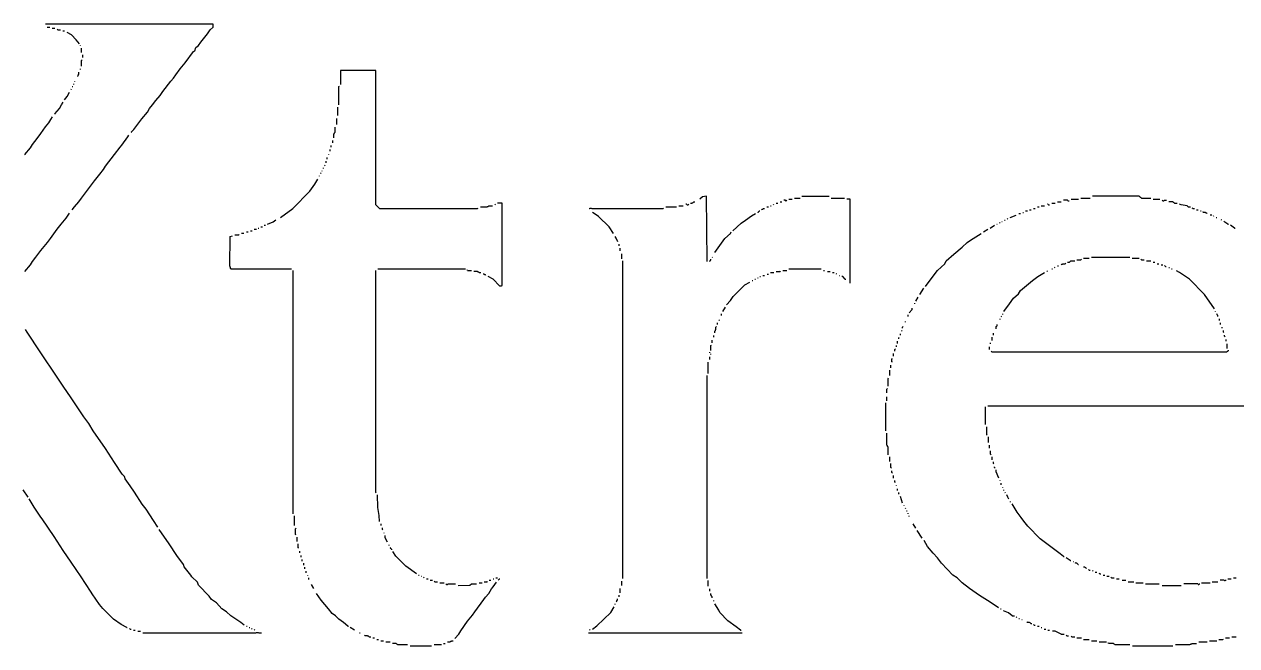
# Model space of a CAD drawing. Header units: inches. Extents: x 0.1 to 9.75, y 0.02 to 4.75.
# Drawn here: x 3.361 to 6.385, y 0.017 to 1.567 of the extents above; entities that cross this region are included whole.
import ezdxf

# ---------------------------------------------------------------- set-up
doc = ezdxf.new("R2010")
doc.units = ezdxf.units.IN
doc.header["$MEASUREMENT"] = 0
doc.layers.add('PFV', color=179, linetype='Continuous')

msp = doc.modelspace()

# ---------------------------------------------------------------- linework, layer by layer
at = {"layer": 'PFV', "color": 1}
for p, q in [((3.831944, 1.566667), (3.413889, 1.566667)), ((3.418056, 1.559722), (3.425, 1.559722)), ((3.430556, 1.556944), (3.4375, 1.556944)), ((3.444444, 1.552778), (3.443056, 1.554167)), ((3.444444, 1.552778), (3.451389, 1.552778)), ((3.456944, 1.55), (3.461111, 1.55)), ((3.479167, 1.540278), (3.468056, 1.545833)), ((3.801389, 1.522222), (3.818056, 1.543056)), ((3.818056, 1.543056), (3.825, 1.552778)), ((3.825, 1.552778), (3.831944, 1.559722)), ((3.831944, 1.559722), (3.831944, 1.566667)), ((3.490278, 1.527778), (3.479167, 1.540278)), ((3.498611, 1.518056), (3.490278, 1.527778)), ((3.501389, 1.5125), (3.501389, 1.513889)), ((3.788889, 1.508333), (3.795833, 1.513889)), ((3.795833, 1.513889), (3.801389, 1.522222)), ((3.504167, 1.495833), (3.504167, 1.506944)), ((3.506944, 1.483333), (3.506944, 1.490278)), ((3.7625, 1.470833), (3.783333, 1.498611)), ((3.783333, 1.498611), (3.786111, 1.5)), ((3.786111, 1.5), (3.788889, 1.508333)), ((3.501389, 1.454167), (3.501389, 1.455556)), ((3.504167, 1.476389), (3.505556, 1.477778)), ((3.504167, 1.4625), (3.504167, 1.476389)), ((3.738889, 1.440278), (3.75, 1.455556)), ((3.75, 1.455556), (3.7625, 1.470833)), ((4.2375, 1.451389), (4.15, 1.451389)), ((4.15, 1.451389), (4.15, 1.416667)), ((4.2375, 1.116667), (4.2375, 1.451389)), ((3.4875, 1.423611), (3.4875, 1.425)), ((3.494444, 1.4375), (3.495833, 1.438889)), ((3.494444, 1.436111), (3.494444, 1.4375)), ((3.495833, 1.440278), (3.497222, 1.441667)), ((3.495833, 1.438889), (3.495833, 1.440278)), ((3.497222, 1.441667), (3.497222, 1.447222)), ((3.706944, 1.398611), (3.726389, 1.425)), ((3.726389, 1.425), (3.733333, 1.431944)), ((3.733333, 1.431944), (3.738889, 1.440278)), ((3.468056, 1.386111), (3.473611, 1.397222)), ((3.477778, 1.404167), (3.479167, 1.405556)), ((3.480556, 1.411111), (3.481944, 1.411111)), ((3.484722, 1.416667), (3.484722, 1.418056)), ((3.7, 1.388889), (3.706944, 1.398611)), ((4.145833, 1.411111), (4.147222, 1.4125)), ((4.145833, 1.365278), (4.145833, 1.411111)), ((3.448611, 1.356944), (3.454167, 1.365278)), ((3.454167, 1.365278), (3.458333, 1.372222)), ((3.461111, 1.377778), (3.468056, 1.386111)), ((3.673611, 1.356944), (3.680556, 1.365278)), ((3.680556, 1.365278), (3.688889, 1.376389)), ((3.688889, 1.376389), (3.7, 1.388889)), ((3.427778, 1.329167), (3.431944, 1.336111)), ((3.4375, 1.343056), (3.448611, 1.356944)), ((3.4375, 1.343056), (3.438889, 1.344444)), ((3.641667, 1.313889), (3.654167, 1.330556)), ((3.654167, 1.330556), (3.668056, 1.347222)), ((3.668056, 1.347222), (3.673611, 1.356944)), ((4.140278, 1.316667), (4.140278, 1.331944)), ((4.143056, 1.338889), (4.143056, 1.359722)), ((3.402778, 1.294444), (3.413889, 1.311111)), ((3.413889, 1.311111), (3.422222, 1.320833)), ((3.422222, 1.320833), (3.427778, 1.329167)), ((3.627778, 1.297222), (3.634722, 1.304167)), ((3.634722, 1.304167), (3.641667, 1.313889)), ((4.136111, 1.297222), (4.136111, 1.309722)), ((3.381944, 1.266667), (3.393056, 1.281944)), ((3.393056, 1.281944), (3.402778, 1.294444)), ((3.604167, 1.265278), (3.619444, 1.286111)), ((3.619444, 1.286111), (3.622222, 1.290278)), ((3.627778, 1.297222), (3.629167, 1.298611)), ((4.130556, 1.270833), (4.130556, 1.276389)), ((4.133333, 1.293056), (4.134722, 1.294444)), ((4.133333, 1.283333), (4.133333, 1.293056)), ((4.134722, 1.295833), (4.136111, 1.297222)), ((4.134722, 1.294444), (4.134722, 1.295833)), ((3.3625, 1.241667), (3.376389, 1.258333)), ((3.3625, 1.241667), (3.363889, 1.243056)), ((3.376389, 1.258333), (3.381944, 1.266667)), ((3.563889, 1.2125), (3.586111, 1.241667)), ((3.586111, 1.241667), (3.6, 1.259722)), ((3.6, 1.259722), (3.604167, 1.265278)), ((4.120833, 1.241667), (4.120833, 1.243056)), ((4.123611, 1.25), (4.123611, 1.254167)), ((4.126389, 1.259722), (4.126389, 1.263889)), ((3.558333, 1.204167), (3.563889, 1.2125)), ((4.109722, 1.213889), (4.111111, 1.215278)), ((4.113889, 1.220833), (4.113889, 1.225)), ((4.116667, 1.230556), (4.116667, 1.234722)), ((3.536111, 1.176389), (3.55, 1.193056)), ((3.55, 1.193056), (3.558333, 1.204167)), ((4.086111, 1.168056), (4.093056, 1.180556)), ((4.097222, 1.1875), (4.097222, 1.188889)), ((4.1, 1.194444), (4.101389, 1.195833)), ((4.104167, 1.2), (4.104167, 1.201389)), ((4.106944, 1.206944), (4.106944, 1.208333)), ((3.511111, 1.143056), (3.536111, 1.176389)), ((4.030556, 1.106944), (4.073611, 1.15)), ((4.073611, 1.15), (4.086111, 1.168056)), ((3.486111, 1.111111), (3.497222, 1.123611)), ((3.497222, 1.123611), (3.504167, 1.133333)), ((3.504167, 1.133333), (3.511111, 1.143056)), ((4.552778, 1.120833), (4.541667, 1.120833)), ((4.552778, 0.915278), (4.552778, 1.120833)), ((5.022222, 1.120833), (5.026389, 1.120833)), ((5.026389, 1.120833), (5.027778, 1.122222)), ((5.027778, 1.122222), (5.029167, 1.122222)), ((5.029167, 1.122222), (5.030556, 1.123611)), ((5.030556, 1.123611), (5.033333, 1.123611)), ((5.052778, 1.136111), (5.045833, 1.130556)), ((5.0625, 1.1375), (5.052778, 1.136111)), ((5.063889, 0.975), (5.0625, 1.1375)), ((5.236111, 1.120833), (5.240278, 1.120833)), ((5.245833, 1.123611), (5.25, 1.123611)), ((5.259722, 1.127778), (5.255556, 1.127778)), ((5.259722, 1.126389), (5.259722, 1.127778)), ((5.259722, 1.126389), (5.261111, 1.126389)), ((5.261111, 1.126389), (5.2625, 1.127778)), ((5.268056, 1.130556), (5.276389, 1.130556)), ((5.281944, 1.133333), (5.295833, 1.133333)), ((5.3, 1.1375), (5.368056, 1.1375)), ((5.373611, 1.133333), (5.406944, 1.133333)), ((5.420833, 1.130556), (5.4125, 1.130556)), ((5.420833, 0.920833), (5.420833, 1.130556)), ((5.923611, 1.120833), (5.931944, 1.120833)), ((5.9375, 1.123611), (5.947222, 1.123611)), ((5.9625, 1.127778), (5.952778, 1.127778)), ((5.963889, 1.126389), (5.9625, 1.127778)), ((5.963889, 1.126389), (5.966667, 1.126389)), ((5.972222, 1.130556), (5.990278, 1.130556)), ((5.995833, 1.133333), (6.019444, 1.133333)), ((6.141667, 1.1375), (6.025, 1.1375)), ((6.143056, 1.136111), (6.141667, 1.1375)), ((6.144444, 1.134722), (6.143056, 1.136111)), ((6.145833, 1.134722), (6.144444, 1.134722)), ((6.147222, 1.133333), (6.145833, 1.134722)), ((6.147222, 1.133333), (6.170833, 1.133333)), ((6.176389, 1.130556), (6.193056, 1.130556)), ((6.2, 1.126389), (6.198611, 1.127778)), ((6.2, 1.126389), (6.202778, 1.126389)), ((6.202778, 1.126389), (6.204167, 1.127778)), ((6.204167, 1.127778), (6.209722, 1.127778)), ((6.225, 1.123611), (6.215278, 1.123611)), ((6.226389, 1.122222), (6.225, 1.123611)), ((6.227778, 1.122222), (6.226389, 1.122222)), ((6.229167, 1.120833), (6.227778, 1.122222)), ((6.229167, 1.120833), (6.236111, 1.120833)), ((3.465278, 1.083333), (3.473611, 1.095833)), ((3.480556, 1.104167), (3.486111, 1.111111)), ((4, 1.084722), (4.030556, 1.106944)), ((4.247222, 1.106944), (4.2375, 1.116667)), ((4.247222, 1.106944), (4.491667, 1.106944)), ((4.491667, 1.106944), (4.493056, 1.108333)), ((4.498611, 1.111111), (4.515278, 1.111111)), ((4.515278, 1.111111), (4.516667, 1.1125)), ((4.516667, 1.1125), (4.518056, 1.1125)), ((4.518056, 1.1125), (4.519444, 1.113889)), ((4.519444, 1.113889), (4.529167, 1.113889)), ((4.534722, 1.116667), (4.536111, 1.118056)), ((4.769444, 1.106944), (4.770833, 1.106944)), ((4.770833, 1.106944), (4.772222, 1.108333)), ((4.772222, 1.108333), (4.775, 1.108333)), ((4.775, 1.108333), (4.776389, 1.106944)), ((4.776389, 1.106944), (4.954167, 1.106944)), ((4.784722, 1.093056), (4.777778, 1.097222)), ((4.793056, 1.0875), (4.784722, 1.093056)), ((4.954167, 1.106944), (4.955556, 1.108333)), ((4.961111, 1.111111), (4.9875, 1.111111)), ((4.993056, 1.113889), (5.004167, 1.113889)), ((5.0125, 1.118056), (5.011111, 1.118056)), ((5.013889, 1.116667), (5.0125, 1.118056)), ((5.013889, 1.116667), (5.016667, 1.116667)), ((5.016667, 1.116667), (5.018056, 1.118056)), ((5.159722, 1.077778), (5.175, 1.088889)), ((5.175, 1.088889), (5.184722, 1.094444)), ((5.190278, 1.097222), (5.191667, 1.098611)), ((5.191667, 1.098611), (5.193056, 1.098611)), ((5.193056, 1.1), (5.194444, 1.101389)), ((5.193056, 1.098611), (5.193056, 1.1)), ((5.194444, 1.101389), (5.195833, 1.101389)), ((5.2, 1.104167), (5.201389, 1.105556)), ((5.201389, 1.105556), (5.202778, 1.105556)), ((5.202778, 1.105556), (5.204167, 1.106944)), ((5.204167, 1.106944), (5.206944, 1.106944)), ((5.2125, 1.111111), (5.216667, 1.111111)), ((5.222222, 1.113889), (5.223611, 1.113889)), ((5.229167, 1.116667), (5.230556, 1.118056)), ((5.819444, 1.084722), (5.834722, 1.090278)), ((5.841667, 1.094444), (5.845833, 1.094444)), ((5.851389, 1.097222), (5.852778, 1.097222)), ((5.858333, 1.101389), (5.8625, 1.101389)), ((5.868056, 1.104167), (5.872222, 1.104167)), ((5.877778, 1.106944), (5.881944, 1.106944)), ((5.8875, 1.111111), (5.891667, 1.111111)), ((5.897222, 1.113889), (5.905556, 1.113889)), ((5.913889, 1.118056), (5.9125, 1.118056)), ((5.915278, 1.116667), (5.913889, 1.118056)), ((5.915278, 1.116667), (5.918056, 1.116667)), ((6.245833, 1.116667), (6.241667, 1.118056)), ((6.261111, 1.113889), (6.245833, 1.116667)), ((6.263889, 1.111111), (6.261111, 1.113889)), ((6.263889, 1.111111), (6.269444, 1.111111)), ((6.275, 1.106944), (6.273611, 1.108333)), ((6.275, 1.106944), (6.279167, 1.106944)), ((6.284722, 1.104167), (6.288889, 1.104167)), ((6.294444, 1.101389), (6.295833, 1.101389)), ((6.301389, 1.097222), (6.3, 1.098611)), ((6.306944, 1.097222), (6.301389, 1.097222)), ((6.308333, 1.095833), (6.306944, 1.097222)), ((6.309722, 1.095833), (6.308333, 1.095833)), ((6.311111, 1.094444), (6.309722, 1.095833)), ((6.318056, 1.091667), (6.322222, 1.091667)), ((6.327778, 1.0875), (6.326389, 1.088889)), ((3.443056, 1.055556), (3.452778, 1.068056)), ((3.452778, 1.068056), (3.465278, 1.083333)), ((3.944444, 1.058333), (3.945833, 1.058333)), ((3.951389, 1.061111), (3.955556, 1.061111)), ((3.959722, 1.065278), (3.9625, 1.065278)), ((3.968056, 1.068056), (3.981944, 1.073611)), ((3.981944, 1.073611), (3.988889, 1.079167)), ((4.819444, 1.061111), (4.793056, 1.0875)), ((4.830556, 1.044444), (4.819444, 1.061111)), ((5.127778, 1.051389), (5.148611, 1.070833)), ((5.148611, 1.070833), (5.159722, 1.077778)), ((5.769444, 1.058333), (5.780556, 1.065278)), ((5.786111, 1.068056), (5.7875, 1.068056)), ((5.793056, 1.070833), (5.794444, 1.072222)), ((5.798611, 1.075), (5.8, 1.075)), ((5.805556, 1.077778), (5.806944, 1.077778)), ((5.8125, 1.080556), (5.813889, 1.081944)), ((6.333333, 1.084722), (6.334722, 1.084722)), ((6.347222, 1.077778), (6.345833, 1.079167)), ((6.3625, 1.068056), (6.352778, 1.075)), ((6.3625, 1.068056), (6.363889, 1.068056)), ((6.379167, 1.058333), (6.369444, 1.065278)), ((6.379167, 1.058333), (6.380556, 1.058333)), ((3.419444, 1.022222), (3.426389, 1.031944)), ((3.426389, 1.031944), (3.438889, 1.05)), ((3.438889, 1.05), (3.443056, 1.055556)), ((3.873611, 0.963889), (3.875, 1.0375)), ((3.875, 1.0375), (3.880556, 1.038889)), ((3.886111, 1.041667), (3.895833, 1.041667)), ((3.895833, 1.041667), (3.897222, 1.043056)), ((3.902778, 1.045833), (3.908333, 1.045833)), ((3.915278, 1.048611), (3.919444, 1.048611)), ((3.925, 1.051389), (3.929167, 1.051389)), ((3.934722, 1.055556), (3.940278, 1.055556)), ((4.8375, 1.033333), (4.834722, 1.0375)), ((4.841667, 1.023611), (4.8375, 1.033333)), ((5.095833, 1.015278), (5.108333, 1.031944)), ((5.108333, 1.031944), (5.122222, 1.044444)), ((5.122222, 1.044444), (5.123611, 1.048611)), ((5.720833, 1.027778), (5.747222, 1.044444)), ((5.752778, 1.048611), (5.763889, 1.055556)), ((3.390278, 0.986111), (3.402778, 1.002778)), ((3.402778, 1.002778), (3.419444, 1.022222)), ((4.844444, 1.013889), (4.844444, 1.018056)), ((4.847222, 1.001389), (4.847222, 1.008333)), ((5.083333, 0.997222), (5.095833, 1.015278)), ((5.679167, 0.993056), (5.7, 1.011111)), ((5.7, 1.011111), (5.7125, 1.022222)), ((5.7125, 1.022222), (5.720833, 1.027778)), ((3.376389, 0.966667), (3.381944, 0.975)), ((3.381944, 0.975), (3.390278, 0.986111)), ((4.851389, 0.981944), (4.851389, 0.994444)), ((4.854167, 0.184722), (4.854167, 0.976389)), ((5.070833, 0.976389), (5.072222, 0.977778)), ((5.070833, 0.975), (5.070833, 0.976389)), ((5.072222, 0.977778), (5.073611, 0.979167)), ((5.073611, 0.979167), (5.073611, 0.980556)), ((5.076389, 0.984722), (5.077778, 0.986111)), ((5.638889, 0.952778), (5.656944, 0.969444)), ((5.656944, 0.969444), (5.659722, 0.976389)), ((5.659722, 0.976389), (5.679167, 0.993056)), ((5.947222, 0.966667), (5.948611, 0.968056)), ((5.948611, 0.968056), (5.95, 0.968056)), ((5.95, 0.968056), (5.951389, 0.969444)), ((5.951389, 0.969444), (5.956944, 0.969444)), ((5.956944, 0.969444), (5.958333, 0.970833)), ((5.9625, 0.973611), (5.968056, 0.973611)), ((5.968056, 0.973611), (5.969444, 0.975)), ((5.969444, 0.975), (5.970833, 0.976389)), ((5.970833, 0.976389), (5.980556, 0.976389)), ((5.986111, 0.979167), (5.995833, 0.979167)), ((5.995833, 0.979167), (5.997222, 0.980556)), ((6.002778, 0.983333), (6.016667, 0.983333)), ((6.022222, 0.986111), (6.118056, 0.986111)), ((6.123611, 0.983333), (6.141667, 0.983333)), ((6.147222, 0.979167), (6.145833, 0.980556)), ((6.147222, 0.979167), (6.154167, 0.979167)), ((6.159722, 0.976389), (6.170833, 0.976389)), ((6.176389, 0.973611), (6.180556, 0.973611)), ((6.186111, 0.969444), (6.190278, 0.969444)), ((3.3625, 0.95), (3.376389, 0.966667)), ((3.3625, 0.95), (3.363889, 0.951389)), ((3.876389, 0.956944), (3.873611, 0.963889)), ((3.876389, 0.956944), (3.875, 0.958333)), ((3.876389, 0.956944), (4.027778, 0.956944)), ((4.031944, 0.345833), (4.031944, 0.952778)), ((4.2375, 0.398611), (4.2375, 0.952778)), ((4.243056, 0.956944), (4.461111, 0.956944)), ((4.466667, 0.952778), (4.465278, 0.954167)), ((4.466667, 0.952778), (4.476389, 0.952778)), ((4.491667, 0.95), (4.481944, 0.95)), ((4.493056, 0.948611), (4.491667, 0.95)), ((4.494444, 0.948611), (4.493056, 0.948611)), ((4.495833, 0.947222), (4.494444, 0.948611)), ((4.495833, 0.947222), (4.5, 0.947222)), ((4.508333, 0.943056), (4.505556, 0.943056)), ((4.509722, 0.941667), (4.508333, 0.943056)), ((4.511111, 0.941667), (4.509722, 0.941667)), ((4.5125, 0.940278), (4.511111, 0.941667)), ((4.530556, 0.930556), (4.518056, 0.9375)), ((5.195833, 0.9375), (5.197222, 0.9375)), ((5.202778, 0.940278), (5.206944, 0.940278)), ((5.213889, 0.943056), (5.216667, 0.943056)), ((5.222222, 0.947222), (5.230556, 0.947222)), ((5.236111, 0.95), (5.245833, 0.95)), ((5.245833, 0.95), (5.247222, 0.951389)), ((5.252778, 0.952778), (5.2625, 0.952778)), ((5.268056, 0.956944), (5.348611, 0.956944)), ((5.354167, 0.952778), (5.356944, 0.952778)), ((5.363889, 0.95), (5.370833, 0.95)), ((5.376389, 0.947222), (5.380556, 0.947222)), ((5.3875, 0.943056), (5.386111, 0.944444)), ((5.393056, 0.940278), (5.394444, 0.940278)), ((5.402778, 0.9375), (5.4, 0.9375)), ((5.408333, 0.930556), (5.402778, 0.9375)), ((5.625, 0.934722), (5.638889, 0.952778)), ((5.875, 0.927778), (5.888889, 0.9375)), ((5.888889, 0.9375), (5.905556, 0.947222)), ((5.911111, 0.95), (5.9125, 0.951389)), ((5.923611, 0.956944), (5.925, 0.956944)), ((5.930556, 0.959722), (5.931944, 0.961111)), ((5.9375, 0.963889), (5.940278, 0.963889)), ((6.195833, 0.966667), (6.2, 0.966667)), ((6.205556, 0.963889), (6.204167, 0.963889)), ((6.206944, 0.9625), (6.205556, 0.963889)), ((6.206944, 0.9625), (6.208333, 0.9625)), ((6.215278, 0.959722), (6.216667, 0.959722)), ((6.222222, 0.956944), (6.223611, 0.956944)), ((6.241667, 0.947222), (6.234722, 0.951389)), ((6.266667, 0.930556), (6.241667, 0.947222)), ((4.545833, 0.913889), (4.530556, 0.930556)), ((4.545833, 0.913889), (4.551389, 0.913889)), ((4.551389, 0.913889), (4.552778, 0.915278)), ((5.129167, 0.8875), (5.158333, 0.916667)), ((5.158333, 0.916667), (5.170833, 0.923611)), ((5.176389, 0.927778), (5.177778, 0.927778)), ((5.183333, 0.930556), (5.184722, 0.930556)), ((5.190278, 0.933333), (5.191667, 0.934722)), ((5.408333, 0.930556), (5.406944, 0.931944)), ((5.408333, 0.930556), (5.409722, 0.930556)), ((5.594444, 0.893056), (5.604167, 0.908333)), ((5.608333, 0.9125), (5.625, 0.934722)), ((5.845833, 0.902778), (5.875, 0.927778)), ((6.304167, 0.893056), (6.266667, 0.930556)), ((5.1125, 0.866667), (5.122222, 0.877778)), ((5.122222, 0.877778), (5.129167, 0.8875)), ((5.584722, 0.876389), (5.590278, 0.886111)), ((5.818056, 0.869444), (5.827778, 0.883333)), ((5.827778, 0.883333), (5.840278, 0.894444)), ((5.840278, 0.894444), (5.845833, 0.902778)), ((6.329167, 0.856944), (6.304167, 0.893056)), ((5.102778, 0.85), (5.109722, 0.861111)), ((5.568056, 0.847222), (5.575, 0.855556)), ((5.575, 0.855556), (5.575, 0.858333)), ((5.581944, 0.869444), (5.581944, 0.870833)), ((5.804167, 0.85), (5.818056, 0.869444)), ((6.331944, 0.85), (6.331944, 0.851389)), ((5.090278, 0.818056), (5.090278, 0.822222)), ((5.093056, 0.827778), (5.094444, 0.829167)), ((5.1, 0.840278), (5.1, 0.844444)), ((5.558333, 0.823611), (5.558333, 0.825)), ((5.565278, 0.8375), (5.565278, 0.841667)), ((5.7875, 0.815278), (5.7875, 0.818056)), ((5.794444, 0.830556), (5.794444, 0.831944)), ((5.797222, 0.8375), (5.798611, 0.838889)), ((5.801389, 0.843056), (5.801389, 0.844444)), ((6.336111, 0.843056), (6.334722, 0.844444)), ((6.336111, 0.841667), (6.336111, 0.843056)), ((6.3375, 0.840278), (6.336111, 0.841667)), ((6.3375, 0.8375), (6.3375, 0.840278)), ((6.341667, 0.827778), (6.341667, 0.831944)), ((6.344444, 0.818056), (6.344444, 0.822222)), ((3.368056, 0.798611), (3.363889, 0.805556)), ((3.383333, 0.776389), (3.368056, 0.798611)), ((5.080556, 0.786111), (5.080556, 0.790278)), ((5.083333, 0.801389), (5.084722, 0.802778)), ((5.083333, 0.797222), (5.083333, 0.801389)), ((5.084722, 0.804167), (5.086111, 0.805556)), ((5.084722, 0.802778), (5.084722, 0.804167)), ((5.086111, 0.811111), (5.0875, 0.8125)), ((5.086111, 0.805556), (5.086111, 0.811111)), ((5.545833, 0.791667), (5.545833, 0.794444)), ((5.548611, 0.801389), (5.55, 0.802778)), ((5.551389, 0.811111), (5.552778, 0.8125)), ((5.551389, 0.808333), (5.551389, 0.811111)), ((5.777778, 0.791667), (5.777778, 0.795833)), ((5.784722, 0.8125), (5.786111, 0.813889)), ((5.784722, 0.806944), (5.784722, 0.8125)), ((5.786111, 0.813889), (5.7875, 0.815278)), ((6.348611, 0.808333), (6.348611, 0.811111)), ((6.351389, 0.798611), (6.351389, 0.802778)), ((6.352778, 0.797222), (6.351389, 0.798611)), ((6.354167, 0.788889), (6.354167, 0.791667)), ((6.355556, 0.7875), (6.354167, 0.788889)), ((3.386111, 0.772222), (3.383333, 0.776389)), ((3.458333, 0.663889), (3.386111, 0.772222)), ((5.073611, 0.765278), (5.075, 0.766667)), ((5.073611, 0.752778), (5.073611, 0.765278)), ((5.076389, 0.772222), (5.076389, 0.779167)), ((5.531944, 0.755556), (5.533333, 0.756944)), ((5.536111, 0.7625), (5.536111, 0.765278)), ((5.538889, 0.770833), (5.538889, 0.776389)), ((5.541667, 0.784722), (5.543056, 0.786111)), ((5.541667, 0.781944), (5.541667, 0.784722)), ((5.768056, 0.755556), (5.768056, 0.7625)), ((5.770833, 0.769444), (5.770833, 0.772222)), ((5.775, 0.777778), (5.775, 0.786111)), ((6.358333, 0.776389), (6.358333, 0.780556)), ((6.361111, 0.758333), (6.361111, 0.769444)), ((5.070833, 0.747222), (5.070833, 0.748611)), ((5.070833, 0.730556), (5.070833, 0.7375)), ((5.073611, 0.743056), (5.073611, 0.744444)), ((5.525, 0.731944), (5.526389, 0.733333)), ((5.525, 0.725), (5.525, 0.731944)), ((5.529167, 0.738889), (5.529167, 0.745833)), ((5.531944, 0.751389), (5.531944, 0.755556)), ((5.773611, 0.75), (5.772222, 0.751389)), ((5.773611, 0.75), (6.359722, 0.75)), ((6.359722, 0.75), (6.361111, 0.751389)), ((6.361111, 0.751389), (6.3625, 0.751389)), ((6.3625, 0.751389), (6.363889, 0.752778)), ((6.363889, 0.752778), (6.363889, 0.754167)), ((5.066667, 0.695833), (5.066667, 0.723611)), ((5.519444, 0.690278), (5.519444, 0.704167)), ((5.522222, 0.709722), (5.522222, 0.716667)), ((5.526389, 0.723611), (5.525, 0.725)), ((5.063889, 0.184722), (5.063889, 0.690278)), ((5.515278, 0.683333), (5.516667, 0.684722)), ((5.515278, 0.663889), (5.515278, 0.683333)), ((3.477778, 0.634722), (3.458333, 0.663889)), ((5.5125, 0.656944), (5.513889, 0.658333)), ((5.5125, 0.647222), (5.5125, 0.656944)), ((5.5125, 0.627778), (5.5125, 0.6375)), ((3.509722, 0.5875), (3.477778, 0.634722)), ((5.509722, 0.552778), (5.509722, 0.622222)), ((5.758333, 0.568056), (5.758333, 0.6125)), ((5.763889, 0.615278), (6.601389, 0.615278)), ((3.522222, 0.570833), (3.509722, 0.5875)), ((3.533333, 0.552778), (3.522222, 0.570833)), ((3.563889, 0.508333), (3.533333, 0.552778)), ((5.5125, 0.516667), (5.5125, 0.547222)), ((5.761111, 0.543056), (5.761111, 0.5625)), ((5.513889, 0.515278), (5.5125, 0.516667)), ((5.513889, 0.513889), (5.513889, 0.515278)), ((5.7625, 0.541667), (5.761111, 0.543056)), ((5.765278, 0.523611), (5.765278, 0.5375)), ((5.768056, 0.509722), (5.768056, 0.516667)), ((3.586111, 0.473611), (3.563889, 0.508333)), ((5.515278, 0.5125), (5.513889, 0.513889)), ((5.515278, 0.493056), (5.515278, 0.5125)), ((5.519444, 0.476389), (5.519444, 0.4875)), ((5.770833, 0.494444), (5.770833, 0.502778)), ((5.772222, 0.493056), (5.770833, 0.494444)), ((5.775, 0.480556), (5.775, 0.4875)), ((3.605556, 0.444444), (3.586111, 0.473611)), ((5.522222, 0.461111), (5.522222, 0.470833)), ((5.523611, 0.459722), (5.522222, 0.461111)), ((5.777778, 0.470833), (5.777778, 0.475)), ((5.779167, 0.469444), (5.777778, 0.470833)), ((5.780556, 0.461111), (5.780556, 0.4625)), ((5.781944, 0.459722), (5.780556, 0.461111)), ((5.784722, 0.45), (5.784722, 0.455556)), ((3.611111, 0.438889), (3.605556, 0.444444)), ((3.6125, 0.433333), (3.611111, 0.438889)), ((3.625, 0.415278), (3.6125, 0.433333)), ((5.525, 0.448611), (5.525, 0.452778)), ((5.526389, 0.447222), (5.525, 0.448611)), ((5.529167, 0.434722), (5.529167, 0.441667)), ((5.531944, 0.425), (5.531944, 0.429167)), ((5.533333, 0.423611), (5.531944, 0.425)), ((5.791667, 0.434722), (5.784722, 0.45)), ((5.794444, 0.427778), (5.794444, 0.429167)), ((3.370833, 0.3875), (3.358333, 0.405556)), ((3.636111, 0.4), (3.625, 0.415278)), ((3.655556, 0.369444), (3.636111, 0.4)), ((4.238889, 0.397222), (4.2375, 0.398611)), ((5.536111, 0.415278), (5.536111, 0.416667)), ((5.538889, 0.404167), (5.538889, 0.408333)), ((5.541667, 0.395833), (5.541667, 0.398611)), ((5.543056, 0.394444), (5.541667, 0.395833)), ((5.797222, 0.418056), (5.797222, 0.422222)), ((5.801389, 0.411111), (5.801389, 0.4125)), ((5.804167, 0.404167), (5.804167, 0.405556)), ((5.808333, 0.397222), (5.806944, 0.398611)), ((3.386111, 0.3625), (3.373611, 0.383333)), ((3.658333, 0.365278), (3.655556, 0.369444)), ((3.665278, 0.356944), (3.658333, 0.365278)), ((4.243056, 0.361111), (4.241667, 0.393056)), ((5.551389, 0.372222), (5.545833, 0.388889)), ((5.555556, 0.365278), (5.555556, 0.366667)), ((5.813889, 0.3875), (5.811111, 0.393056)), ((5.816667, 0.381944), (5.813889, 0.3875)), ((5.820833, 0.375), (5.820833, 0.376389)), ((5.8375, 0.35), (5.825, 0.370833)), ((3.402778, 0.3375), (3.386111, 0.3625)), ((3.405556, 0.333333), (3.402778, 0.3375)), ((3.436111, 0.288889), (3.405556, 0.333333)), ((3.683333, 0.329167), (3.665278, 0.356944)), ((4.034722, 0.316667), (4.034722, 0.340278)), ((4.245833, 0.341667), (4.243056, 0.361111)), ((4.247222, 0.326389), (4.245833, 0.341667)), ((5.559722, 0.358333), (5.558333, 0.359722)), ((5.561111, 0.352778), (5.5625, 0.352778)), ((5.565278, 0.345833), (5.565278, 0.347222)), ((5.568056, 0.338889), (5.568056, 0.340278)), ((5.847222, 0.336111), (5.8375, 0.35)), ((5.854167, 0.327778), (5.847222, 0.336111)), ((3.694444, 0.3125), (3.683333, 0.329167)), ((3.722222, 0.270833), (3.697222, 0.306944)), ((4.0375, 0.308333), (4.038889, 0.309722)), ((4.0375, 0.294444), (4.0375, 0.308333)), ((4.251389, 0.316667), (4.251389, 0.320833)), ((4.254167, 0.306944), (4.254167, 0.311111)), ((4.255556, 0.305556), (4.254167, 0.306944)), ((5.584722, 0.309722), (5.577778, 0.320833)), ((5.6, 0.284722), (5.5875, 0.304167)), ((5.863889, 0.315278), (5.854167, 0.327778)), ((5.894444, 0.283333), (5.863889, 0.315278)), ((3.458333, 0.254167), (3.436111, 0.288889)), ((4.038889, 0.293056), (4.0375, 0.294444)), ((4.041667, 0.276389), (4.041667, 0.2875)), ((4.258333, 0.297222), (4.258333, 0.298611)), ((4.261111, 0.286111), (4.261111, 0.291667)), ((4.266667, 0.275), (4.261111, 0.286111)), ((5.613889, 0.263889), (5.605556, 0.279167)), ((5.911111, 0.270833), (5.894444, 0.283333)), ((3.477778, 0.225), (3.458333, 0.254167)), ((3.741667, 0.241667), (3.722222, 0.270833)), ((4.044444, 0.261111), (4.044444, 0.270833)), ((4.045833, 0.259722), (4.044444, 0.261111)), ((4.048611, 0.248611), (4.048611, 0.252778)), ((4.270833, 0.266667), (4.270833, 0.268056)), ((4.275, 0.259722), (4.273611, 0.261111)), ((4.275, 0.258333), (4.275, 0.259722)), ((4.276389, 0.258333), (4.275, 0.258333)), ((4.277778, 0.256944), (4.276389, 0.258333)), ((4.277778, 0.255556), (4.277778, 0.256944)), ((4.2875, 0.240278), (4.280556, 0.251389)), ((5.627778, 0.247222), (5.613889, 0.263889)), ((5.638889, 0.236111), (5.627778, 0.247222)), ((5.944444, 0.245833), (5.911111, 0.270833)), ((5.952778, 0.238889), (5.944444, 0.245833)), ((3.502778, 0.188889), (3.477778, 0.225)), ((3.758333, 0.219444), (3.741667, 0.241667)), ((3.759722, 0.213889), (3.758333, 0.219444)), ((3.776389, 0.193056), (3.759722, 0.213889)), ((4.051389, 0.2375), (4.051389, 0.241667)), ((4.054167, 0.227778), (4.054167, 0.231944)), ((4.058333, 0.218056), (4.058333, 0.222222)), ((4.061111, 0.208333), (4.061111, 0.2125)), ((4.3125, 0.215278), (4.2875, 0.240278)), ((4.338889, 0.195833), (4.3125, 0.215278)), ((5.648611, 0.222222), (5.638889, 0.236111)), ((5.676389, 0.193056), (5.648611, 0.222222)), ((5.952778, 0.238889), (5.954167, 0.238889)), ((5.969444, 0.229167), (5.959722, 0.236111)), ((5.969444, 0.229167), (5.970833, 0.229167)), ((5.976389, 0.226389), (5.977778, 0.226389)), ((5.983333, 0.222222), (5.981944, 0.223611)), ((5.986111, 0.222222), (5.983333, 0.222222)), ((5.9875, 0.220833), (5.986111, 0.222222)), ((5.988889, 0.219444), (5.9875, 0.220833)), ((5.988889, 0.219444), (5.990278, 0.219444)), ((6.005556, 0.2125), (6.002778, 0.2125)), ((6.006944, 0.211111), (6.005556, 0.2125)), ((3.513889, 0.172222), (3.502778, 0.188889)), ((3.779167, 0.188889), (3.776389, 0.193056)), ((3.793056, 0.175), (3.779167, 0.188889)), ((4.063889, 0.198611), (4.063889, 0.202778)), ((4.068056, 0.191667), (4.068056, 0.193056)), ((4.070833, 0.181944), (4.070833, 0.186111)), ((4.344444, 0.193056), (4.345833, 0.193056)), ((4.351389, 0.190278), (4.352778, 0.190278)), ((4.358333, 0.186111), (4.356944, 0.1875)), ((4.363889, 0.183333), (4.368056, 0.183333)), ((4.530556, 0.183333), (4.531944, 0.183333)), ((4.5375, 0.186111), (4.541667, 0.186111)), ((4.543056, 0.180556), (4.544444, 0.181944)), ((4.544444, 0.181944), (4.545833, 0.183333)), ((4.545833, 0.183333), (4.547222, 0.183333)), ((5.6875, 0.186111), (5.676389, 0.193056)), ((5.7, 0.173611), (5.6875, 0.186111)), ((6.008333, 0.211111), (6.006944, 0.211111)), ((6.009722, 0.209722), (6.008333, 0.211111)), ((6.016667, 0.205556), (6.015278, 0.206944)), ((6.016667, 0.205556), (6.019444, 0.205556)), ((6.026389, 0.202778), (6.025, 0.204167)), ((6.031944, 0.2), (6.036111, 0.2)), ((6.043056, 0.195833), (6.041667, 0.197222)), ((6.043056, 0.195833), (6.045833, 0.195833)), ((6.051389, 0.193056), (6.055556, 0.193056)), ((6.061111, 0.190278), (6.066667, 0.190278)), ((6.072222, 0.186111), (6.070833, 0.1875)), ((6.072222, 0.186111), (6.079167, 0.186111)), ((6.084722, 0.183333), (6.091667, 0.183333)), ((6.3625, 0.183333), (6.370833, 0.183333)), ((6.376389, 0.186111), (6.383333, 0.186111)), ((3.527778, 0.15), (3.513889, 0.172222)), ((3.795833, 0.168056), (3.793056, 0.175)), ((3.822222, 0.140278), (3.795833, 0.168056)), ((4.083333, 0.159722), (4.077778, 0.169444)), ((4.373611, 0.180556), (4.379167, 0.180556)), ((4.384722, 0.176389), (4.383333, 0.177778)), ((4.384722, 0.176389), (4.391667, 0.176389)), ((4.397222, 0.173611), (4.408333, 0.173611)), ((4.413889, 0.169444), (4.4125, 0.170833)), ((4.413889, 0.169444), (4.416667, 0.169444)), ((4.416667, 0.169444), (4.418056, 0.170833)), ((4.418056, 0.170833), (4.436111, 0.170833)), ((4.443056, 0.166667), (4.472222, 0.168056)), ((4.472222, 0.168056), (4.476389, 0.170833)), ((4.476389, 0.170833), (4.488889, 0.170833)), ((4.495833, 0.173611), (4.502778, 0.173611)), ((4.508333, 0.176389), (4.515278, 0.176389)), ((4.515278, 0.176389), (4.516667, 0.177778)), ((4.519444, 0.147222), (4.526389, 0.158333)), ((4.520833, 0.180556), (4.525, 0.180556)), ((4.526389, 0.158333), (4.530556, 0.163889)), ((4.530556, 0.163889), (4.538889, 0.175)), ((4.847222, 0.148611), (4.847222, 0.159722)), ((4.851389, 0.166667), (4.851389, 0.177778)), ((5.066667, 0.165278), (5.066667, 0.179167)), ((5.070833, 0.152778), (5.070833, 0.158333)), ((5.718056, 0.159722), (5.7, 0.173611)), ((5.743056, 0.141667), (5.718056, 0.159722)), ((6.098611, 0.180556), (6.108333, 0.180556)), ((6.113889, 0.176389), (6.127778, 0.176389)), ((6.133333, 0.173611), (6.151389, 0.173611)), ((6.156944, 0.170833), (6.191667, 0.170833)), ((6.198611, 0.166667), (6.245833, 0.166667)), ((6.2875, 0.170833), (6.252778, 0.170833)), ((6.288889, 0.169444), (6.2875, 0.170833)), ((6.288889, 0.169444), (6.290278, 0.169444)), ((6.290278, 0.169444), (6.291667, 0.170833)), ((6.291667, 0.170833), (6.293056, 0.170833)), ((6.297222, 0.173611), (6.318056, 0.173611)), ((6.323611, 0.176389), (6.3375, 0.176389)), ((6.352778, 0.180556), (6.343056, 0.180556)), ((6.354167, 0.179167), (6.352778, 0.180556)), ((6.354167, 0.179167), (6.355556, 0.179167)), ((6.355556, 0.179167), (6.356944, 0.180556)), ((6.356944, 0.180556), (6.358333, 0.180556)), ((3.530556, 0.145833), (3.527778, 0.15)), ((3.548611, 0.119444), (3.530556, 0.145833)), ((3.827778, 0.131944), (3.822222, 0.140278)), ((3.840278, 0.123611), (3.827778, 0.131944)), ((3.854167, 0.108333), (3.840278, 0.123611)), ((4.101389, 0.130556), (4.090278, 0.147222)), ((4.119444, 0.108333), (4.101389, 0.130556)), ((4.484722, 0.101389), (4.506944, 0.131944)), ((4.506944, 0.131944), (4.511111, 0.1375)), ((4.511111, 0.1375), (4.519444, 0.147222)), ((4.8375, 0.126389), (4.838889, 0.127778)), ((4.838889, 0.129167), (4.840278, 0.130556)), ((4.838889, 0.127778), (4.838889, 0.129167)), ((4.840278, 0.130556), (4.840278, 0.133333)), ((4.844444, 0.138889), (4.844444, 0.143056)), ((5.073611, 0.143056), (5.073611, 0.147222)), ((5.075, 0.141667), (5.073611, 0.143056)), ((5.075, 0.140278), (5.075, 0.141667)), ((5.076389, 0.138889), (5.075, 0.140278)), ((5.076389, 0.136111), (5.076389, 0.138889)), ((5.080556, 0.127778), (5.080556, 0.129167)), ((5.769444, 0.125), (5.743056, 0.141667)), ((5.790278, 0.111111), (5.769444, 0.125)), ((3.556944, 0.109722), (3.548611, 0.119444)), ((3.583333, 0.083333), (3.556944, 0.109722)), ((3.865278, 0.101389), (3.854167, 0.108333)), ((3.876389, 0.091667), (3.865278, 0.101389)), ((3.901389, 0.075), (3.876389, 0.091667)), ((4.129167, 0.097222), (4.119444, 0.108333)), ((4.1375, 0.091667), (4.129167, 0.097222)), ((4.145833, 0.083333), (4.1375, 0.091667)), ((4.466667, 0.077778), (4.479167, 0.093056)), ((4.479167, 0.093056), (4.484722, 0.101389)), ((4.788889, 0.066667), (4.823611, 0.1)), ((4.823611, 0.1), (4.831944, 0.113889)), ((4.834722, 0.119444), (4.834722, 0.120833)), ((5.093056, 0.105556), (5.083333, 0.120833)), ((5.095833, 0.1), (5.093056, 0.105556)), ((5.115278, 0.079167), (5.095833, 0.1)), ((5.795833, 0.108333), (5.797222, 0.108333)), ((5.815278, 0.098611), (5.802778, 0.104167)), ((5.825, 0.091667), (5.815278, 0.098611)), ((5.825, 0.091667), (5.830556, 0.091667)), ((3.602778, 0.069444), (3.583333, 0.083333)), ((3.616667, 0.0625), (3.602778, 0.069444)), ((3.616667, 0.0625), (3.618056, 0.0625)), ((3.909722, 0.068056), (3.901389, 0.075)), ((3.915278, 0.065278), (3.916667, 0.065278)), ((3.922222, 0.0625), (3.923611, 0.0625)), ((4.156944, 0.075), (4.145833, 0.083333)), ((4.168056, 0.065278), (4.156944, 0.075)), ((4.168056, 0.065278), (4.169444, 0.065278)), ((4.184722, 0.055556), (4.173611, 0.0625)), ((4.45, 0.054167), (4.466667, 0.077778)), ((4.777778, 0.058333), (4.788889, 0.066667)), ((5.136111, 0.063889), (5.115278, 0.079167)), ((5.147222, 0.055556), (5.136111, 0.063889)), ((5.836111, 0.0875), (5.834722, 0.088889)), ((5.841667, 0.084722), (5.843056, 0.084722)), ((5.848611, 0.081944), (5.85, 0.081944)), ((5.8625, 0.075), (5.861111, 0.076389)), ((5.868056, 0.075), (5.8625, 0.075)), ((5.869444, 0.073611), (5.868056, 0.075)), ((5.870833, 0.072222), (5.869444, 0.073611)), ((5.870833, 0.072222), (5.873611, 0.072222)), ((5.879167, 0.068056), (5.877778, 0.069444)), ((5.879167, 0.068056), (5.881944, 0.068056)), ((5.8875, 0.065278), (5.891667, 0.065278)), ((5.897222, 0.0625), (5.898611, 0.0625)), ((3.625, 0.058333), (3.623611, 0.059722)), ((3.625, 0.058333), (3.627778, 0.058333)), ((3.633333, 0.055556), (3.6375, 0.055556)), ((3.644444, 0.052778), (3.651389, 0.052778)), ((3.656944, 0.048611), (3.938889, 0.048611)), ((3.929167, 0.058333), (3.927778, 0.059722)), ((3.936111, 0.055556), (3.934722, 0.056944)), ((3.938889, 0.048611), (3.940278, 0.05)), ((3.940278, 0.05), (3.944444, 0.05)), ((3.944444, 0.05), (3.945833, 0.048611)), ((3.945833, 0.048611), (3.952778, 0.048611)), ((4.197222, 0.048611), (4.198611, 0.048611)), ((4.211111, 0.041667), (4.209722, 0.043056)), ((4.216667, 0.041667), (4.211111, 0.041667)), ((4.218056, 0.040278), (4.216667, 0.041667)), ((4.219444, 0.040278), (4.218056, 0.040278)), ((4.220833, 0.038889), (4.219444, 0.040278)), ((4.220833, 0.038889), (4.225, 0.038889)), ((4.230556, 0.036111), (4.234722, 0.036111)), ((4.240278, 0.031944), (4.244444, 0.031944)), ((4.434722, 0.034722), (4.444444, 0.045833)), ((4.444444, 0.045833), (4.45, 0.054167)), ((4.768056, 0.048611), (5.151389, 0.048611)), ((4.770833, 0.055556), (4.772222, 0.056944)), ((5.147222, 0.055556), (5.148611, 0.055556)), ((5.904167, 0.058333), (5.908333, 0.058333)), ((5.913889, 0.055556), (5.918056, 0.055556)), ((5.931944, 0.052778), (5.925, 0.052778)), ((5.947222, 0.045833), (5.931944, 0.052778)), ((5.947222, 0.045833), (5.954167, 0.045833)), ((5.961111, 0.041667), (5.959722, 0.043056)), ((5.961111, 0.041667), (5.965278, 0.041667)), ((5.973611, 0.038889), (5.972222, 0.040278)), ((5.973611, 0.038889), (5.980556, 0.038889)), ((5.986111, 0.036111), (5.997222, 0.036111)), ((6.002778, 0.031944), (6.016667, 0.031944)), ((6.340278, 0.031944), (6.35, 0.031944)), ((6.35, 0.031944), (6.351389, 0.033333)), ((6.356944, 0.036111), (6.366667, 0.036111)), ((6.372222, 0.038889), (6.383333, 0.038889)), ((4.25, 0.029167), (4.256944, 0.029167)), ((4.2625, 0.026389), (4.273611, 0.026389)), ((4.288889, 0.022222), (4.279167, 0.022222)), ((4.290278, 0.020833), (4.288889, 0.022222)), ((4.291667, 0.019444), (4.290278, 0.020833)), ((4.291667, 0.019444), (4.316667, 0.019444)), ((4.323611, 0.016667), (4.376389, 0.016667)), ((4.383333, 0.019444), (4.401389, 0.019444)), ((4.406944, 0.022222), (4.411111, 0.022222)), ((4.416667, 0.026389), (4.423611, 0.026389)), ((4.423611, 0.026389), (4.425, 0.027778)), ((4.425, 0.027778), (4.426389, 0.027778)), ((4.426389, 0.027778), (4.427778, 0.029167)), ((4.427778, 0.029167), (4.430556, 0.029167)), ((6.022222, 0.029167), (6.036111, 0.029167)), ((6.041667, 0.026389), (6.059722, 0.026389)), ((6.065278, 0.022222), (6.063889, 0.023611)), ((6.077778, 0.022222), (6.065278, 0.022222)), ((6.079167, 0.020833), (6.077778, 0.022222)), ((6.080556, 0.019444), (6.079167, 0.020833)), ((6.080556, 0.019444), (6.118056, 0.019444)), ((6.125, 0.016667), (6.225, 0.016667)), ((6.231944, 0.019444), (6.268056, 0.019444)), ((6.268056, 0.019444), (6.269444, 0.020833)), ((6.269444, 0.020833), (6.270833, 0.020833)), ((6.270833, 0.020833), (6.272222, 0.022222)), ((6.272222, 0.022222), (6.284722, 0.022222)), ((6.290278, 0.026389), (6.311111, 0.026389)), ((6.316667, 0.029167), (6.334722, 0.029167))]:
    msp.add_line(p, q, dxfattribs=at)

doc.saveas('drawing.dxf')
